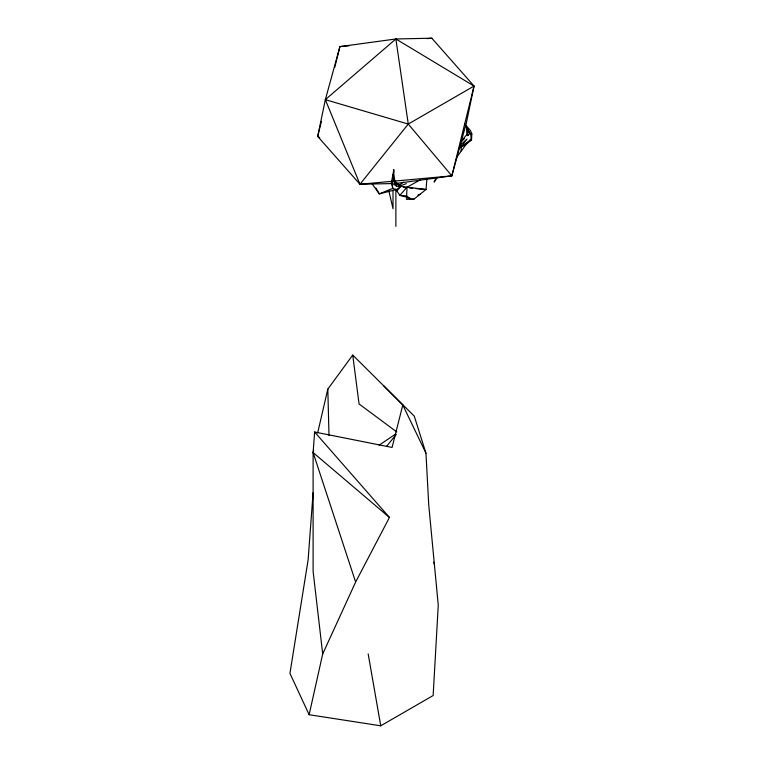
<?xml version="1.0" encoding="UTF-8"?>
<svg xmlns="http://www.w3.org/2000/svg" width="764" height="764" viewBox="0 0 764 764"><rect width="100%" height="100%" fill="white"/><g stroke="black" fill="none" stroke-linecap="round" stroke-linejoin="round"><path stroke-width="1.15" d="M371.848 183.446L379.288 193.884L392.772 188.374L391.397 182.634L393.794 169.809L393.46 180.075L400.747 186.378L426.045 189.501L426.847 179.406M416.084 188.603L426.045 189.501L414.002 199.117L410.306 199.108L409.151 197.819L399.839 195.374L396.201 189.892L392.744 188.326L392.304 183.522L393.336 180.275L393.794 169.809M406.629 195.937L407.021 187.151L399.839 195.374L406.629 195.937L409.151 197.819M464.732 123.902L470.452 130.615L471.827 133.891L471.55 139.592L466.078 144.482L456.614 157.374M392.61 178.251L392.801 175.147L393.622 174.946L394.988 181.402M317.652 432.949L327.813 389.115L352.729 355.069L414.26 416.113L425.959 453.195L428.738 504.956L438.259 605.174L433.15 695.536L380.739 725.8L309.133 714.722L322.704 653.974L313.106 571.329L313.106 452.565L314.634 432.013L392.085 447.437L402.79 405.016L383.499 385.591M313.106 492.704L308.112 559.916L289.948 673.38L309.133 714.722M461.045 150.871L461.399 146.669L460.568 144.969L466.947 139.086L461.399 146.669L458.686 148.99M395.905 183.484L451.849 175.854L466.403 122.794L474.052 86.065L431.813 38.2L395.876 38.974L339.913 46.604L325.349 99.664L317.7 136.393L359.949 184.258L392.4 183.561M322.704 653.974L355.632 582.044L313.106 452.565L313.641 450.263M321.405 121.428L317.7 136.393L319.734 137.615M334.785 67.328L339.913 46.604L349.339 45.744M394.109 181.135L451.849 175.854L474.052 86.065L395.876 38.974L325.349 99.664L359.949 184.258L391.76 181.355M436.11 177.955L434.143 182.099L437.314 177.544M355.632 582.044L389.449 517.448L314.634 432.013M359.949 184.258L408.262 124.055L474.052 86.065M392.429 181.355L391.397 182.634L396.631 186.225L400.747 186.378L396.803 191.038L395.676 188.947M460.444 142.39L466.823 134.512L466.718 128.037L469.812 133.404L467.826 135.629L466.823 134.512M386.574 446.367L396.22 434.468M466.078 144.482L461.399 146.669L467.31 142.887L471.044 138.752L470.92 134.626L465.247 124.799M461.322 141.674L464.512 138.494M471.827 133.891L470.92 134.626L468.704 132.172L465.228 124.933M467.31 142.887L471.55 139.592L461.399 146.669M396.201 189.892L400.747 186.378L394.778 182.921L393.336 180.275M398.751 185.681L403.402 182.147M379.087 445.211L395.742 433.962M406.123 187.715L420.124 179.932M417.927 195.087L420.019 194.304M400.03 185.948L406.324 183.647M396.296 189.567L379.288 193.884L375.898 188.078M427.105 38.63L431.813 38.2M414.002 199.117L406.391 199.366L407.116 197.752L410.564 198.43M409.447 188.011L412.761 188.307M403.526 187.304L405.264 187.581M325.349 99.664L408.262 124.055L451.849 175.854M396.764 431.937L359.061 403.975L352.729 355.069M313.106 452.565L389.449 517.448M394.778 182.921L396.631 186.225M402.79 405.016L425.959 453.195M433.732 562.189L434.42 564.453M388.819 190.551L393.011 208.725L393.011 190.188M368.181 653.917L380.739 725.8M395.876 38.974L408.262 124.055M392.801 175.147L393.021 177.477M467.301 128.362L467.826 135.629M327.813 389.115L328.998 435.49M395.876 189.472L395.876 226.373"/></g></svg>
